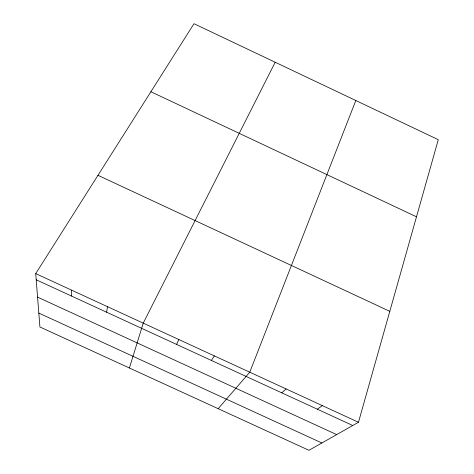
<?xml version="1.0" encoding="UTF-8"?>
<svg xmlns="http://www.w3.org/2000/svg" width="474" height="474" viewBox="0 0 474 474"><rect width="100%" height="100%" fill="white"/><g stroke="black" fill="none" stroke-linecap="round" stroke-linejoin="round"><path stroke-width="0.71" d="M71.45 296.013L71.669 290.165M106.597 312.194L107.503 306.678M358.474 422.269L438.284 139.67L193.984 23.7L35.716 273.611L39.911 326.983L308.941 450.3L358.474 422.269L35.716 273.611M129.39 368.002L143.237 323.132L275.187 62.248M355.814 100.518L249.757 372.197L218.176 408.695M176.565 344.402L178.852 339.538M211.386 360.436L214.361 355.891M281.763 392.833L286.112 388.941M317.313 409.198L322.35 405.631M38.815 313.077L321.87 442.983M36.202 279.79L352.751 425.51M37.565 297.127L336.676 434.605M97.976 175.303L389.806 311.329M150.898 91.743L416.504 216.802"/></g></svg>
